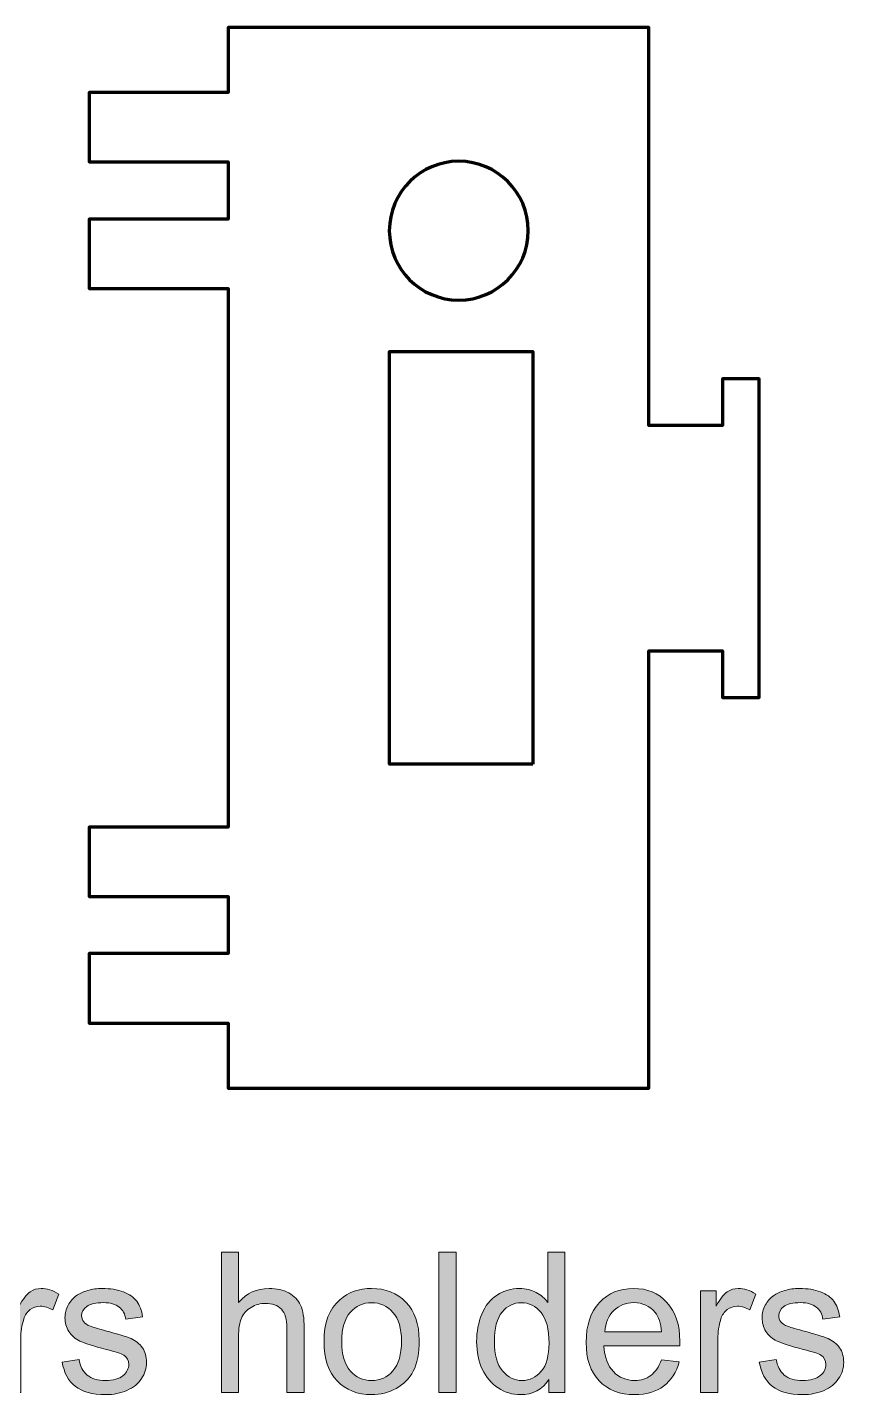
# Model space of a CAD drawing. Header units: inches. Extents: x 247 to 2765, y -1897 to -1110.
# Drawn here: x 1735.04 to 1752.68, y -1739.39 to -1709.84 of the extents above; entities that cross this region are included whole.
import ezdxf

# ---------------------------------------------------------------- set-up
doc = ezdxf.new("R2010")
doc.units = ezdxf.units.IN
doc.header["$MEASUREMENT"] = 0
doc.layers.add('Layer 1', color=7, linetype='Continuous')

# ---------------------------------------------------------------- blocks, each defined once
blk = doc.blocks.new('block 278')
at = {"layer": 'Layer 1', "true_color": 0x3cb54a}
h = blk.add_hatch(color=95, dxfattribs=at)
h.dxf.hatch_style = 2
edge = h.paths.add_edge_path()
edge.add_spline(control_points=[(1739.234, -1739.339), (1739.234, -1739.339), (1739.234, -1736.309), (1739.234, -1736.309), (1739.234, -1736.309), (1739.606, -1736.309), (1739.606, -1736.309), (1739.606, -1736.309), (1739.606, -1737.396), (1739.606, -1737.396), (1739.78, -1737.195), (1739.999, -1737.095), (1740.264, -1737.095), (1740.426, -1737.095), (1740.568, -1737.127), (1740.688, -1737.19), (1740.807, -1737.255), (1740.893, -1737.343), (1740.945, -1737.456), (1740.996, -1737.569), (1741.023, -1737.733), (1741.023, -1737.948), (1741.023, -1737.948), (1741.023, -1739.339), (1741.023, -1739.339), (1741.023, -1739.339), (1740.65, -1739.339), (1740.65, -1739.339), (1740.65, -1739.339), (1740.65, -1737.948), (1740.65, -1737.948), (1740.65, -1737.763), (1740.611, -1737.628), (1740.529, -1737.543), (1740.448, -1737.458), (1740.334, -1737.416), (1740.187, -1737.416), (1740.076, -1737.416), (1739.973, -1737.445), (1739.876, -1737.502), (1739.778, -1737.559), (1739.709, -1737.637), (1739.668, -1737.734), (1739.627, -1737.831), (1739.605, -1737.967), (1739.605, -1738.139), (1739.605, -1738.139), (1739.605, -1739.339), (1739.605, -1739.339), (1739.605, -1739.339), (1739.234, -1739.339), (1739.234, -1739.339), (1739.234, -1739.339), (1739.234, -1739.339), (1739.234, -1739.339)], knot_values=[0, 0, 0, 0, 1, 1, 1, 2, 2, 2, 3, 3, 3, 4, 4, 4, 5, 5, 5, 6, 6, 6, 7, 7, 7, 8, 8, 8, 9, 9, 9, 10, 10, 10, 11, 11, 11, 12, 12, 12, 13, 13, 13, 14, 14, 14, 15, 15, 15, 16, 16, 16, 17, 17, 17, 18, 18, 18, 18], degree=3, periodic=1)
h = blk.add_hatch(color=95, dxfattribs=at)
h.dxf.hatch_style = 2
h.paths.add_polyline_path([(1743.935, -1739.339), (1743.935, -1736.309), (1744.307, -1736.309), (1744.307, -1739.339)])
h = blk.add_hatch(color=95, dxfattribs=at)
h.dxf.hatch_style = 2
edge = h.paths.add_edge_path()
edge.add_spline(control_points=[(1746.308, -1739.339), (1746.308, -1739.339), (1746.308, -1739.062), (1746.308, -1739.062), (1746.169, -1739.28), (1745.964, -1739.389), (1745.695, -1739.389), (1745.52, -1739.389), (1745.359, -1739.341), (1745.212, -1739.245), (1745.066, -1739.149), (1744.952, -1739.014), (1744.871, -1738.841), (1744.79, -1738.667), (1744.749, -1738.469), (1744.749, -1738.245), (1744.749, -1738.026), (1744.786, -1737.826), (1744.86, -1737.649), (1744.934, -1737.471), (1745.042, -1737.333), (1745.189, -1737.239), (1745.335, -1737.144), (1745.498, -1737.096), (1745.679, -1737.096), (1745.812, -1737.096), (1745.93, -1737.124), (1746.033, -1737.179), (1746.136, -1737.235), (1746.22, -1737.308), (1746.285, -1737.397), (1746.285, -1737.397), (1746.285, -1736.311), (1746.285, -1736.311), (1746.285, -1736.311), (1746.655, -1736.311), (1746.655, -1736.311), (1746.655, -1736.311), (1746.655, -1739.341), (1746.655, -1739.341), (1746.655, -1739.341), (1746.31, -1739.341), (1746.31, -1739.341), (1746.31, -1739.341), (1746.31, -1739.34), (1746.31, -1739.34), (1746.31, -1739.34), (1746.308, -1739.34), (1746.308, -1739.34), (1746.308, -1739.34), (1746.308, -1739.339), (1746.308, -1739.339)], knot_values=[0, 0, 0, 0, 1, 1, 1, 2, 2, 2, 3, 3, 3, 4, 4, 4, 5, 5, 5, 6, 6, 6, 7, 7, 7, 8, 8, 8, 9, 9, 9, 10, 10, 10, 11, 11, 11, 12, 12, 12, 13, 13, 13, 14, 14, 14, 15, 15, 15, 16, 16, 16, 17, 17, 17, 17], degree=3, periodic=1)
edge = h.paths.add_edge_path()
edge.add_spline(control_points=[(1745.132, -1738.243), (1745.132, -1738.525), (1745.191, -1738.735), (1745.309, -1738.874), (1745.428, -1739.013), (1745.568, -1739.083), (1745.729, -1739.083), (1745.892, -1739.083), (1746.03, -1739.016), (1746.144, -1738.884), (1746.257, -1738.751), (1746.314, -1738.548), (1746.314, -1738.275), (1746.314, -1737.974), (1746.256, -1737.753), (1746.14, -1737.613), (1746.025, -1737.473), (1745.882, -1737.402), (1745.713, -1737.402), (1745.547, -1737.402), (1745.409, -1737.469), (1745.298, -1737.605), (1745.187, -1737.74), (1745.132, -1737.953), (1745.132, -1738.243)], knot_values=[0, 0, 0, 0, 1, 1, 1, 2, 2, 2, 3, 3, 3, 4, 4, 4, 5, 5, 5, 6, 6, 6, 7, 7, 7, 8, 8, 8, 8], degree=3, periodic=1)
h = blk.add_hatch(color=95, dxfattribs=at)
h.dxf.hatch_style = 2
edge = h.paths.add_edge_path()
edge.add_spline(control_points=[(1734.528, -1739.339), (1734.528, -1739.339), (1734.528, -1737.144), (1734.528, -1737.144), (1734.528, -1737.144), (1734.863, -1737.144), (1734.863, -1737.144), (1734.863, -1737.144), (1734.863, -1737.476), (1734.863, -1737.476), (1734.948, -1737.321), (1735.027, -1737.219), (1735.1, -1737.168), (1735.172, -1737.119), (1735.252, -1737.094), (1735.338, -1737.094), (1735.464, -1737.094), (1735.591, -1737.134), (1735.721, -1737.214), (1735.721, -1737.214), (1735.593, -1737.559), (1735.593, -1737.559), (1735.502, -1737.506), (1735.411, -1737.478), (1735.321, -1737.478), (1735.239, -1737.478), (1735.166, -1737.503), (1735.102, -1737.551), (1735.037, -1737.601), (1734.991, -1737.669), (1734.963, -1737.755), (1734.922, -1737.888), (1734.9, -1738.032), (1734.9, -1738.189), (1734.9, -1738.189), (1734.9, -1739.339), (1734.9, -1739.339), (1734.9, -1739.339), (1734.528, -1739.339), (1734.528, -1739.339), (1734.528, -1739.339), (1734.528, -1739.339), (1734.528, -1739.339)], knot_values=[0, 0, 0, 0, 1, 1, 1, 2, 2, 2, 3, 3, 3, 4, 4, 4, 5, 5, 5, 6, 6, 6, 7, 7, 7, 8, 8, 8, 9, 9, 9, 10, 10, 10, 11, 11, 11, 12, 12, 12, 13, 13, 13, 14, 14, 14, 14], degree=3, periodic=1)
h = blk.add_hatch(color=95, dxfattribs=at)
h.dxf.hatch_style = 2
edge = h.paths.add_edge_path()
edge.add_spline(control_points=[(1735.793, -1738.684), (1735.793, -1738.684), (1736.161, -1738.626), (1736.161, -1738.626), (1736.181, -1738.773), (1736.239, -1738.886), (1736.333, -1738.965), (1736.427, -1739.045), (1736.56, -1739.083), (1736.729, -1739.083), (1736.899, -1739.083), (1737.027, -1739.048), (1737.109, -1738.978), (1737.191, -1738.91), (1737.233, -1738.827), (1737.233, -1738.734), (1737.233, -1738.65), (1737.197, -1738.583), (1737.124, -1738.535), (1737.072, -1738.502), (1736.946, -1738.46), (1736.744, -1738.41), (1736.471, -1738.341), (1736.281, -1738.281), (1736.176, -1738.231), (1736.071, -1738.18), (1735.992, -1738.111), (1735.936, -1738.022), (1735.881, -1737.933), (1735.855, -1737.835), (1735.855, -1737.727), (1735.855, -1737.63), (1735.877, -1737.539), (1735.922, -1737.455), (1735.967, -1737.372), (1736.028, -1737.302), (1736.105, -1737.248), (1736.163, -1737.205), (1736.243, -1737.168), (1736.342, -1737.138), (1736.441, -1737.108), (1736.549, -1737.094), (1736.663, -1737.094), (1736.835, -1737.094), (1736.986, -1737.119), (1737.117, -1737.168), (1737.247, -1737.219), (1737.344, -1737.285), (1737.405, -1737.37), (1737.466, -1737.454), (1737.51, -1737.568), (1737.533, -1737.71), (1737.533, -1737.71), (1737.169, -1737.76), (1737.169, -1737.76), (1737.153, -1737.647), (1737.104, -1737.559), (1737.026, -1737.496), (1736.947, -1737.432), (1736.835, -1737.4), (1736.69, -1737.4), (1736.519, -1737.4), (1736.397, -1737.428), (1736.324, -1737.484), (1736.251, -1737.54), (1736.214, -1737.607), (1736.214, -1737.682), (1736.214, -1737.731), (1736.23, -1737.774), (1736.26, -1737.813), (1736.29, -1737.852), (1736.338, -1737.886), (1736.403, -1737.912), (1736.439, -1737.925), (1736.549, -1737.957), (1736.731, -1738.007), (1736.994, -1738.077), (1737.178, -1738.134), (1737.282, -1738.179), (1737.386, -1738.224), (1737.468, -1738.29), (1737.527, -1738.375), (1737.586, -1738.46), (1737.616, -1738.567), (1737.616, -1738.693), (1737.616, -1738.818), (1737.58, -1738.934), (1737.507, -1739.043), (1737.435, -1739.152), (1737.331, -1739.238), (1737.194, -1739.297), (1737.057, -1739.357), (1736.903, -1739.388), (1736.731, -1739.388), (1736.445, -1739.388), (1736.228, -1739.328), (1736.079, -1739.21), (1735.929, -1739.092), (1735.834, -1738.917), (1735.793, -1738.684)], knot_values=[0, 0, 0, 0, 1, 1, 1, 2, 2, 2, 3, 3, 3, 4, 4, 4, 5, 5, 5, 6, 6, 6, 7, 7, 7, 8, 8, 8, 9, 9, 9, 10, 10, 10, 11, 11, 11, 12, 12, 12, 13, 13, 13, 14, 14, 14, 15, 15, 15, 16, 16, 16, 17, 17, 17, 18, 18, 18, 19, 19, 19, 20, 20, 20, 21, 21, 21, 22, 22, 22, 23, 23, 23, 24, 24, 24, 25, 25, 25, 26, 26, 26, 27, 27, 27, 28, 28, 28, 29, 29, 29, 30, 30, 30, 31, 31, 31, 32, 32, 32, 33, 33, 33, 33], degree=3, periodic=1)
h = blk.add_hatch(color=95, dxfattribs=at)
h.dxf.hatch_style = 2
edge = h.paths.add_edge_path()
edge.add_spline(control_points=[(1741.451, -1738.241), (1741.451, -1737.835), (1741.564, -1737.534), (1741.79, -1737.338), (1741.978, -1737.175), (1742.209, -1737.094), (1742.48, -1737.094), (1742.781, -1737.094), (1743.028, -1737.193), (1743.22, -1737.391), (1743.412, -1737.589), (1743.507, -1737.862), (1743.507, -1738.21), (1743.507, -1738.493), (1743.465, -1738.716), (1743.38, -1738.878), (1743.295, -1739.04), (1743.172, -1739.164), (1743.01, -1739.254), (1742.848, -1739.344), (1742.672, -1739.388), (1742.48, -1739.388), (1742.173, -1739.388), (1741.924, -1739.291), (1741.735, -1739.093), (1741.545, -1738.896), (1741.451, -1738.613), (1741.451, -1738.241)], knot_values=[0, 0, 0, 0, 1, 1, 1, 2, 2, 2, 3, 3, 3, 4, 4, 4, 5, 5, 5, 6, 6, 6, 7, 7, 7, 8, 8, 8, 9, 9, 9, 9], degree=3, periodic=1)
edge = h.paths.add_edge_path()
edge.add_spline(control_points=[(1741.833, -1738.241), (1741.833, -1738.522), (1741.894, -1738.734), (1742.017, -1738.873), (1742.14, -1739.013), (1742.294, -1739.083), (1742.48, -1739.083), (1742.664, -1739.083), (1742.818, -1739.013), (1742.941, -1738.872), (1743.065, -1738.732), (1743.125, -1738.517), (1743.125, -1738.229), (1743.125, -1737.957), (1743.063, -1737.751), (1742.94, -1737.612), (1742.817, -1737.473), (1742.664, -1737.402), (1742.48, -1737.402), (1742.294, -1737.402), (1742.14, -1737.472), (1742.017, -1737.611), (1741.894, -1737.751), (1741.833, -1737.961), (1741.833, -1738.241)], knot_values=[0, 0, 0, 0, 1, 1, 1, 2, 2, 2, 3, 3, 3, 4, 4, 4, 5, 5, 5, 6, 6, 6, 7, 7, 7, 8, 8, 8, 8], degree=3, periodic=1)
h = blk.add_hatch(color=95, dxfattribs=at)
h.dxf.hatch_style = 2
edge = h.paths.add_edge_path()
edge.add_spline(control_points=[(1748.741, -1738.633), (1748.741, -1738.633), (1749.126, -1738.68), (1749.126, -1738.68), (1749.065, -1738.905), (1748.953, -1739.079), (1748.789, -1739.203), (1748.625, -1739.327), (1748.415, -1739.388), (1748.161, -1739.388), (1747.84, -1739.388), (1747.585, -1739.29), (1747.397, -1739.091), (1747.209, -1738.894), (1747.114, -1738.616), (1747.114, -1738.26), (1747.114, -1737.891), (1747.21, -1737.605), (1747.401, -1737.4), (1747.591, -1737.196), (1747.837, -1737.094), (1748.141, -1737.094), (1748.434, -1737.094), (1748.674, -1737.194), (1748.86, -1737.395), (1749.046, -1737.594), (1749.139, -1737.875), (1749.139, -1738.238), (1749.139, -1738.26), (1749.138, -1738.293), (1749.137, -1738.337), (1749.137, -1738.337), (1747.499, -1738.337), (1747.499, -1738.337), (1747.513, -1738.578), (1747.581, -1738.763), (1747.704, -1738.891), (1747.827, -1739.019), (1747.979, -1739.084), (1748.163, -1739.084), (1748.3, -1739.084), (1748.416, -1739.047), (1748.512, -1738.975), (1748.608, -1738.904), (1748.684, -1738.79), (1748.741, -1738.633)], knot_values=[0, 0, 0, 0, 1, 1, 1, 2, 2, 2, 3, 3, 3, 4, 4, 4, 5, 5, 5, 6, 6, 6, 7, 7, 7, 8, 8, 8, 9, 9, 9, 10, 10, 10, 11, 11, 11, 12, 12, 12, 13, 13, 13, 14, 14, 14, 15, 15, 15, 15], degree=3, periodic=1)
edge = h.paths.add_edge_path()
edge.add_spline(control_points=[(1747.52, -1738.031), (1747.52, -1738.031), (1748.745, -1738.031), (1748.745, -1738.031), (1748.729, -1737.846), (1748.682, -1737.708), (1748.606, -1737.616), (1748.487, -1737.472), (1748.334, -1737.401), (1748.144, -1737.401), (1747.974, -1737.401), (1747.829, -1737.458), (1747.713, -1737.572), (1747.596, -1737.687), (1747.533, -1737.839), (1747.52, -1738.031)], knot_values=[0, 0, 0, 0, 1, 1, 1, 2, 2, 2, 3, 3, 3, 4, 4, 4, 5, 5, 5, 5], degree=3, periodic=1)
h = blk.add_hatch(color=95, dxfattribs=at)
h.dxf.hatch_style = 2
edge = h.paths.add_edge_path()
edge.add_spline(control_points=[(1749.588, -1739.339), (1749.588, -1739.339), (1749.588, -1737.144), (1749.588, -1737.144), (1749.588, -1737.144), (1749.923, -1737.144), (1749.923, -1737.144), (1749.923, -1737.144), (1749.923, -1737.476), (1749.923, -1737.476), (1750.009, -1737.321), (1750.088, -1737.219), (1750.16, -1737.168), (1750.232, -1737.119), (1750.313, -1737.094), (1750.4, -1737.094), (1750.524, -1737.094), (1750.652, -1737.134), (1750.782, -1737.214), (1750.782, -1737.214), (1750.654, -1737.559), (1750.654, -1737.559), (1750.563, -1737.506), (1750.472, -1737.478), (1750.382, -1737.478), (1750.301, -1737.478), (1750.227, -1737.503), (1750.163, -1737.551), (1750.097, -1737.601), (1750.052, -1737.669), (1750.023, -1737.755), (1749.982, -1737.888), (1749.961, -1738.032), (1749.961, -1738.189), (1749.961, -1738.189), (1749.961, -1739.339), (1749.961, -1739.339), (1749.961, -1739.339), (1749.588, -1739.339), (1749.588, -1739.339), (1749.588, -1739.339), (1749.588, -1739.339), (1749.588, -1739.339)], knot_values=[0, 0, 0, 0, 1, 1, 1, 2, 2, 2, 3, 3, 3, 4, 4, 4, 5, 5, 5, 6, 6, 6, 7, 7, 7, 8, 8, 8, 9, 9, 9, 10, 10, 10, 11, 11, 11, 12, 12, 12, 13, 13, 13, 14, 14, 14, 14], degree=3, periodic=1)
h = blk.add_hatch(color=95, dxfattribs=at)
h.dxf.hatch_style = 2
edge = h.paths.add_edge_path()
edge.add_spline(control_points=[(1750.854, -1738.684), (1750.854, -1738.684), (1751.222, -1738.626), (1751.222, -1738.626), (1751.243, -1738.773), (1751.301, -1738.886), (1751.394, -1738.965), (1751.489, -1739.045), (1751.621, -1739.083), (1751.79, -1739.083), (1751.961, -1739.083), (1752.088, -1739.048), (1752.17, -1738.978), (1752.253, -1738.91), (1752.295, -1738.827), (1752.295, -1738.734), (1752.295, -1738.65), (1752.258, -1738.583), (1752.185, -1738.535), (1752.134, -1738.502), (1752.007, -1738.46), (1751.804, -1738.41), (1751.532, -1738.341), (1751.342, -1738.281), (1751.238, -1738.231), (1751.133, -1738.18), (1751.052, -1738.111), (1750.997, -1738.022), (1750.943, -1737.933), (1750.916, -1737.835), (1750.916, -1737.727), (1750.916, -1737.63), (1750.938, -1737.539), (1750.983, -1737.455), (1751.028, -1737.372), (1751.089, -1737.302), (1751.166, -1737.248), (1751.224, -1737.205), (1751.303, -1737.168), (1751.403, -1737.138), (1751.503, -1737.108), (1751.61, -1737.094), (1751.725, -1737.094), (1751.897, -1737.094), (1752.048, -1737.119), (1752.178, -1737.168), (1752.309, -1737.219), (1752.405, -1737.285), (1752.466, -1737.37), (1752.528, -1737.454), (1752.57, -1737.568), (1752.594, -1737.71), (1752.594, -1737.71), (1752.23, -1737.76), (1752.23, -1737.76), (1752.213, -1737.647), (1752.166, -1737.559), (1752.087, -1737.496), (1752.007, -1737.432), (1751.896, -1737.4), (1751.751, -1737.4), (1751.581, -1737.4), (1751.459, -1737.428), (1751.386, -1737.484), (1751.313, -1737.54), (1751.275, -1737.607), (1751.275, -1737.682), (1751.275, -1737.731), (1751.29, -1737.774), (1751.32, -1737.813), (1751.352, -1737.852), (1751.399, -1737.886), (1751.463, -1737.912), (1751.5, -1737.925), (1751.61, -1737.957), (1751.793, -1738.007), (1752.055, -1738.077), (1752.24, -1738.134), (1752.344, -1738.179), (1752.448, -1738.224), (1752.529, -1738.29), (1752.589, -1738.375), (1752.648, -1738.46), (1752.678, -1738.567), (1752.678, -1738.693), (1752.678, -1738.818), (1752.641, -1738.934), (1752.568, -1739.043), (1752.496, -1739.153), (1752.391, -1739.238), (1752.255, -1739.297), (1752.118, -1739.357), (1751.964, -1739.388), (1751.792, -1739.388), (1751.505, -1739.388), (1751.288, -1739.328), (1751.139, -1739.21), (1750.989, -1739.091), (1750.895, -1738.917), (1750.854, -1738.684)], knot_values=[0, 0, 0, 0, 1, 1, 1, 2, 2, 2, 3, 3, 3, 4, 4, 4, 5, 5, 5, 6, 6, 6, 7, 7, 7, 8, 8, 8, 9, 9, 9, 10, 10, 10, 11, 11, 11, 12, 12, 12, 13, 13, 13, 14, 14, 14, 15, 15, 15, 16, 16, 16, 17, 17, 17, 18, 18, 18, 19, 19, 19, 20, 20, 20, 21, 21, 21, 22, 22, 22, 23, 23, 23, 24, 24, 24, 25, 25, 25, 26, 26, 26, 27, 27, 27, 28, 28, 28, 29, 29, 29, 30, 30, 30, 31, 31, 31, 32, 32, 32, 33, 33, 33, 33], degree=3, periodic=1)
at = {"layer": 'Layer 1', "lineweight": 0}
blk.add_lwpolyline([(1743.935, -1739.339), (1743.935, -1736.309), (1744.307, -1736.309), (1744.307, -1739.339), (1743.935, -1739.339)], dxfattribs=at)
for points, knots in [([(1739.234, -1739.339), (1739.234, -1739.339), (1739.234, -1736.309), (1739.234, -1736.309), (1739.234, -1736.309), (1739.606, -1736.309), (1739.606, -1736.309), (1739.606, -1736.309), (1739.606, -1737.396), (1739.606, -1737.396), (1739.78, -1737.195), (1739.999, -1737.095), (1740.264, -1737.095), (1740.426, -1737.095), (1740.568, -1737.127), (1740.688, -1737.19), (1740.807, -1737.255), (1740.893, -1737.343), (1740.945, -1737.456), (1740.996, -1737.569), (1741.023, -1737.733), (1741.023, -1737.948), (1741.023, -1737.948), (1741.023, -1739.339), (1741.023, -1739.339), (1741.023, -1739.339), (1740.65, -1739.339), (1740.65, -1739.339), (1740.65, -1739.339), (1740.65, -1737.948), (1740.65, -1737.948), (1740.65, -1737.763), (1740.611, -1737.628), (1740.529, -1737.543), (1740.448, -1737.458), (1740.334, -1737.416), (1740.187, -1737.416), (1740.076, -1737.416), (1739.973, -1737.445), (1739.876, -1737.502), (1739.778, -1737.559), (1739.709, -1737.637), (1739.668, -1737.734), (1739.627, -1737.831), (1739.605, -1737.967), (1739.605, -1738.139), (1739.605, -1738.139), (1739.605, -1739.339), (1739.605, -1739.339), (1739.605, -1739.339), (1739.234, -1739.339), (1739.234, -1739.339), (1739.234, -1739.339), (1739.234, -1739.339), (1739.234, -1739.339)], [0, 0, 0, 0, 1, 1, 1, 2, 2, 2, 3, 3, 3, 4, 4, 4, 5, 5, 5, 6, 6, 6, 7, 7, 7, 8, 8, 8, 9, 9, 9, 10, 10, 10, 11, 11, 11, 12, 12, 12, 13, 13, 13, 14, 14, 14, 15, 15, 15, 16, 16, 16, 17, 17, 17, 18, 18, 18, 18]), ([(1746.308, -1739.339), (1746.308, -1739.339), (1746.308, -1739.062), (1746.308, -1739.062), (1746.169, -1739.28), (1745.964, -1739.389), (1745.695, -1739.389), (1745.52, -1739.389), (1745.359, -1739.341), (1745.212, -1739.245), (1745.066, -1739.149), (1744.952, -1739.014), (1744.871, -1738.841), (1744.79, -1738.667), (1744.749, -1738.469), (1744.749, -1738.245), (1744.749, -1738.026), (1744.786, -1737.826), (1744.86, -1737.649), (1744.934, -1737.471), (1745.042, -1737.333), (1745.189, -1737.239), (1745.335, -1737.144), (1745.498, -1737.096), (1745.679, -1737.096), (1745.812, -1737.096), (1745.93, -1737.124), (1746.033, -1737.179), (1746.136, -1737.235), (1746.22, -1737.308), (1746.285, -1737.397), (1746.285, -1737.397), (1746.285, -1736.311), (1746.285, -1736.311), (1746.285, -1736.311), (1746.655, -1736.311), (1746.655, -1736.311), (1746.655, -1736.311), (1746.655, -1739.341), (1746.655, -1739.341), (1746.655, -1739.341), (1746.31, -1739.341), (1746.31, -1739.341), (1746.31, -1739.341), (1746.31, -1739.34), (1746.31, -1739.34), (1746.31, -1739.34), (1746.308, -1739.34), (1746.308, -1739.34), (1746.308, -1739.34), (1746.308, -1739.339), (1746.308, -1739.339)], [0, 0, 0, 0, 1, 1, 1, 2, 2, 2, 3, 3, 3, 4, 4, 4, 5, 5, 5, 6, 6, 6, 7, 7, 7, 8, 8, 8, 9, 9, 9, 10, 10, 10, 11, 11, 11, 12, 12, 12, 13, 13, 13, 14, 14, 14, 15, 15, 15, 16, 16, 16, 17, 17, 17, 17]), ([(1734.528, -1739.339), (1734.528, -1739.339), (1734.528, -1737.144), (1734.528, -1737.144), (1734.528, -1737.144), (1734.863, -1737.144), (1734.863, -1737.144), (1734.863, -1737.144), (1734.863, -1737.476), (1734.863, -1737.476), (1734.948, -1737.321), (1735.027, -1737.219), (1735.1, -1737.168), (1735.172, -1737.119), (1735.252, -1737.094), (1735.338, -1737.094), (1735.464, -1737.094), (1735.591, -1737.134), (1735.721, -1737.214), (1735.721, -1737.214), (1735.593, -1737.559), (1735.593, -1737.559), (1735.502, -1737.506), (1735.411, -1737.478), (1735.321, -1737.478), (1735.239, -1737.478), (1735.166, -1737.503), (1735.102, -1737.551), (1735.037, -1737.601), (1734.991, -1737.669), (1734.963, -1737.755), (1734.922, -1737.888), (1734.9, -1738.032), (1734.9, -1738.189), (1734.9, -1738.189), (1734.9, -1739.339), (1734.9, -1739.339), (1734.9, -1739.339), (1734.528, -1739.339), (1734.528, -1739.339), (1734.528, -1739.339), (1734.528, -1739.339), (1734.528, -1739.339)], [0, 0, 0, 0, 1, 1, 1, 2, 2, 2, 3, 3, 3, 4, 4, 4, 5, 5, 5, 6, 6, 6, 7, 7, 7, 8, 8, 8, 9, 9, 9, 10, 10, 10, 11, 11, 11, 12, 12, 12, 13, 13, 13, 14, 14, 14, 14]), ([(1735.793, -1738.684), (1735.793, -1738.684), (1736.161, -1738.626), (1736.161, -1738.626), (1736.181, -1738.773), (1736.239, -1738.886), (1736.333, -1738.965), (1736.427, -1739.045), (1736.56, -1739.083), (1736.729, -1739.083), (1736.899, -1739.083), (1737.027, -1739.048), (1737.109, -1738.978), (1737.191, -1738.91), (1737.233, -1738.827), (1737.233, -1738.734), (1737.233, -1738.65), (1737.197, -1738.583), (1737.124, -1738.535), (1737.072, -1738.502), (1736.946, -1738.46), (1736.744, -1738.41), (1736.471, -1738.341), (1736.281, -1738.281), (1736.176, -1738.231), (1736.071, -1738.18), (1735.992, -1738.111), (1735.936, -1738.022), (1735.881, -1737.933), (1735.855, -1737.835), (1735.855, -1737.727), (1735.855, -1737.63), (1735.877, -1737.539), (1735.922, -1737.455), (1735.967, -1737.372), (1736.028, -1737.302), (1736.105, -1737.248), (1736.163, -1737.205), (1736.243, -1737.168), (1736.342, -1737.138), (1736.441, -1737.108), (1736.549, -1737.094), (1736.663, -1737.094), (1736.835, -1737.094), (1736.986, -1737.119), (1737.117, -1737.168), (1737.247, -1737.219), (1737.344, -1737.285), (1737.405, -1737.37), (1737.466, -1737.454), (1737.51, -1737.568), (1737.533, -1737.71), (1737.533, -1737.71), (1737.169, -1737.76), (1737.169, -1737.76), (1737.153, -1737.647), (1737.104, -1737.559), (1737.026, -1737.496), (1736.947, -1737.432), (1736.835, -1737.4), (1736.69, -1737.4), (1736.519, -1737.4), (1736.397, -1737.428), (1736.324, -1737.484), (1736.251, -1737.54), (1736.214, -1737.607), (1736.214, -1737.682), (1736.214, -1737.731), (1736.23, -1737.774), (1736.26, -1737.813), (1736.29, -1737.852), (1736.338, -1737.886), (1736.403, -1737.912), (1736.439, -1737.925), (1736.549, -1737.957), (1736.731, -1738.007), (1736.994, -1738.077), (1737.178, -1738.134), (1737.282, -1738.179), (1737.386, -1738.224), (1737.468, -1738.29), (1737.527, -1738.375), (1737.586, -1738.46), (1737.616, -1738.567), (1737.616, -1738.693), (1737.616, -1738.818), (1737.58, -1738.934), (1737.507, -1739.043), (1737.435, -1739.152), (1737.331, -1739.238), (1737.194, -1739.297), (1737.057, -1739.357), (1736.903, -1739.388), (1736.731, -1739.388), (1736.445, -1739.388), (1736.228, -1739.328), (1736.079, -1739.21), (1735.929, -1739.092), (1735.834, -1738.917), (1735.793, -1738.684)], [0, 0, 0, 0, 1, 1, 1, 2, 2, 2, 3, 3, 3, 4, 4, 4, 5, 5, 5, 6, 6, 6, 7, 7, 7, 8, 8, 8, 9, 9, 9, 10, 10, 10, 11, 11, 11, 12, 12, 12, 13, 13, 13, 14, 14, 14, 15, 15, 15, 16, 16, 16, 17, 17, 17, 18, 18, 18, 19, 19, 19, 20, 20, 20, 21, 21, 21, 22, 22, 22, 23, 23, 23, 24, 24, 24, 25, 25, 25, 26, 26, 26, 27, 27, 27, 28, 28, 28, 29, 29, 29, 30, 30, 30, 31, 31, 31, 32, 32, 32, 33, 33, 33, 33]), ([(1741.451, -1738.241), (1741.451, -1737.835), (1741.564, -1737.534), (1741.79, -1737.338), (1741.978, -1737.175), (1742.209, -1737.094), (1742.48, -1737.094), (1742.781, -1737.094), (1743.028, -1737.193), (1743.22, -1737.391), (1743.412, -1737.589), (1743.507, -1737.862), (1743.507, -1738.21), (1743.507, -1738.493), (1743.465, -1738.716), (1743.38, -1738.878), (1743.295, -1739.04), (1743.172, -1739.164), (1743.01, -1739.254), (1742.848, -1739.344), (1742.672, -1739.388), (1742.48, -1739.388), (1742.173, -1739.388), (1741.924, -1739.291), (1741.735, -1739.093), (1741.545, -1738.896), (1741.451, -1738.613), (1741.451, -1738.241)], [0, 0, 0, 0, 1, 1, 1, 2, 2, 2, 3, 3, 3, 4, 4, 4, 5, 5, 5, 6, 6, 6, 7, 7, 7, 8, 8, 8, 9, 9, 9, 9]), ([(1748.741, -1738.633), (1748.741, -1738.633), (1749.126, -1738.68), (1749.126, -1738.68), (1749.065, -1738.905), (1748.953, -1739.079), (1748.789, -1739.203), (1748.625, -1739.327), (1748.415, -1739.388), (1748.161, -1739.388), (1747.84, -1739.388), (1747.585, -1739.29), (1747.397, -1739.091), (1747.209, -1738.894), (1747.114, -1738.616), (1747.114, -1738.26), (1747.114, -1737.891), (1747.21, -1737.605), (1747.401, -1737.4), (1747.591, -1737.196), (1747.837, -1737.094), (1748.141, -1737.094), (1748.434, -1737.094), (1748.674, -1737.194), (1748.86, -1737.395), (1749.046, -1737.594), (1749.139, -1737.875), (1749.139, -1738.238), (1749.139, -1738.26), (1749.138, -1738.293), (1749.137, -1738.337), (1749.137, -1738.337), (1747.499, -1738.337), (1747.499, -1738.337), (1747.513, -1738.578), (1747.581, -1738.763), (1747.704, -1738.891), (1747.827, -1739.019), (1747.979, -1739.084), (1748.163, -1739.084), (1748.3, -1739.084), (1748.416, -1739.047), (1748.512, -1738.975), (1748.608, -1738.904), (1748.684, -1738.79), (1748.741, -1738.633)], [0, 0, 0, 0, 1, 1, 1, 2, 2, 2, 3, 3, 3, 4, 4, 4, 5, 5, 5, 6, 6, 6, 7, 7, 7, 8, 8, 8, 9, 9, 9, 10, 10, 10, 11, 11, 11, 12, 12, 12, 13, 13, 13, 14, 14, 14, 15, 15, 15, 15]), ([(1749.588, -1739.339), (1749.588, -1739.339), (1749.588, -1737.144), (1749.588, -1737.144), (1749.588, -1737.144), (1749.923, -1737.144), (1749.923, -1737.144), (1749.923, -1737.144), (1749.923, -1737.476), (1749.923, -1737.476), (1750.009, -1737.321), (1750.088, -1737.219), (1750.16, -1737.168), (1750.232, -1737.119), (1750.313, -1737.094), (1750.4, -1737.094), (1750.524, -1737.094), (1750.652, -1737.134), (1750.782, -1737.214), (1750.782, -1737.214), (1750.654, -1737.559), (1750.654, -1737.559), (1750.563, -1737.506), (1750.472, -1737.478), (1750.382, -1737.478), (1750.301, -1737.478), (1750.227, -1737.503), (1750.163, -1737.551), (1750.097, -1737.601), (1750.052, -1737.669), (1750.023, -1737.755), (1749.982, -1737.888), (1749.961, -1738.032), (1749.961, -1738.189), (1749.961, -1738.189), (1749.961, -1739.339), (1749.961, -1739.339), (1749.961, -1739.339), (1749.588, -1739.339), (1749.588, -1739.339), (1749.588, -1739.339), (1749.588, -1739.339), (1749.588, -1739.339)], [0, 0, 0, 0, 1, 1, 1, 2, 2, 2, 3, 3, 3, 4, 4, 4, 5, 5, 5, 6, 6, 6, 7, 7, 7, 8, 8, 8, 9, 9, 9, 10, 10, 10, 11, 11, 11, 12, 12, 12, 13, 13, 13, 14, 14, 14, 14]), ([(1750.854, -1738.684), (1750.854, -1738.684), (1751.222, -1738.626), (1751.222, -1738.626), (1751.243, -1738.773), (1751.301, -1738.886), (1751.394, -1738.965), (1751.489, -1739.045), (1751.621, -1739.083), (1751.79, -1739.083), (1751.961, -1739.083), (1752.088, -1739.048), (1752.17, -1738.978), (1752.253, -1738.91), (1752.295, -1738.827), (1752.295, -1738.734), (1752.295, -1738.65), (1752.258, -1738.583), (1752.185, -1738.535), (1752.134, -1738.502), (1752.007, -1738.46), (1751.804, -1738.41), (1751.532, -1738.341), (1751.342, -1738.281), (1751.238, -1738.231), (1751.133, -1738.18), (1751.052, -1738.111), (1750.997, -1738.022), (1750.943, -1737.933), (1750.916, -1737.835), (1750.916, -1737.727), (1750.916, -1737.63), (1750.938, -1737.539), (1750.983, -1737.455), (1751.028, -1737.372), (1751.089, -1737.302), (1751.166, -1737.248), (1751.224, -1737.205), (1751.303, -1737.168), (1751.403, -1737.138), (1751.503, -1737.108), (1751.61, -1737.094), (1751.725, -1737.094), (1751.897, -1737.094), (1752.048, -1737.119), (1752.178, -1737.168), (1752.309, -1737.219), (1752.405, -1737.285), (1752.466, -1737.37), (1752.528, -1737.454), (1752.57, -1737.568), (1752.594, -1737.71), (1752.594, -1737.71), (1752.23, -1737.76), (1752.23, -1737.76), (1752.213, -1737.647), (1752.166, -1737.559), (1752.087, -1737.496), (1752.007, -1737.432), (1751.896, -1737.4), (1751.751, -1737.4), (1751.581, -1737.4), (1751.459, -1737.428), (1751.386, -1737.484), (1751.313, -1737.54), (1751.275, -1737.607), (1751.275, -1737.682), (1751.275, -1737.731), (1751.29, -1737.774), (1751.32, -1737.813), (1751.352, -1737.852), (1751.399, -1737.886), (1751.463, -1737.912), (1751.5, -1737.925), (1751.61, -1737.957), (1751.793, -1738.007), (1752.055, -1738.077), (1752.24, -1738.134), (1752.344, -1738.179), (1752.448, -1738.224), (1752.529, -1738.29), (1752.589, -1738.375), (1752.648, -1738.46), (1752.678, -1738.567), (1752.678, -1738.693), (1752.678, -1738.818), (1752.641, -1738.934), (1752.568, -1739.043), (1752.496, -1739.153), (1752.391, -1739.238), (1752.255, -1739.297), (1752.118, -1739.357), (1751.964, -1739.388), (1751.792, -1739.388), (1751.505, -1739.388), (1751.288, -1739.328), (1751.139, -1739.21), (1750.989, -1739.091), (1750.895, -1738.917), (1750.854, -1738.684)], [0, 0, 0, 0, 1, 1, 1, 2, 2, 2, 3, 3, 3, 4, 4, 4, 5, 5, 5, 6, 6, 6, 7, 7, 7, 8, 8, 8, 9, 9, 9, 10, 10, 10, 11, 11, 11, 12, 12, 12, 13, 13, 13, 14, 14, 14, 15, 15, 15, 16, 16, 16, 17, 17, 17, 18, 18, 18, 19, 19, 19, 20, 20, 20, 21, 21, 21, 22, 22, 22, 23, 23, 23, 24, 24, 24, 25, 25, 25, 26, 26, 26, 27, 27, 27, 28, 28, 28, 29, 29, 29, 30, 30, 30, 31, 31, 31, 32, 32, 32, 33, 33, 33, 33]), ([(1741.833, -1738.241), (1741.833, -1738.522), (1741.894, -1738.734), (1742.017, -1738.873), (1742.14, -1739.013), (1742.294, -1739.083), (1742.48, -1739.083), (1742.664, -1739.083), (1742.818, -1739.013), (1742.941, -1738.872), (1743.065, -1738.732), (1743.125, -1738.517), (1743.125, -1738.229), (1743.125, -1737.957), (1743.063, -1737.751), (1742.94, -1737.612), (1742.817, -1737.473), (1742.664, -1737.402), (1742.48, -1737.402), (1742.294, -1737.402), (1742.14, -1737.472), (1742.017, -1737.611), (1741.894, -1737.751), (1741.833, -1737.961), (1741.833, -1738.241)], [0, 0, 0, 0, 1, 1, 1, 2, 2, 2, 3, 3, 3, 4, 4, 4, 5, 5, 5, 6, 6, 6, 7, 7, 7, 8, 8, 8, 8]), ([(1745.132, -1738.243), (1745.132, -1738.525), (1745.191, -1738.735), (1745.309, -1738.874), (1745.428, -1739.013), (1745.568, -1739.083), (1745.729, -1739.083), (1745.892, -1739.083), (1746.03, -1739.016), (1746.144, -1738.884), (1746.257, -1738.751), (1746.314, -1738.548), (1746.314, -1738.275), (1746.314, -1737.974), (1746.256, -1737.753), (1746.14, -1737.613), (1746.025, -1737.473), (1745.882, -1737.402), (1745.713, -1737.402), (1745.547, -1737.402), (1745.409, -1737.469), (1745.298, -1737.605), (1745.187, -1737.74), (1745.132, -1737.953), (1745.132, -1738.243)], [0, 0, 0, 0, 1, 1, 1, 2, 2, 2, 3, 3, 3, 4, 4, 4, 5, 5, 5, 6, 6, 6, 7, 7, 7, 8, 8, 8, 8]), ([(1747.52, -1738.031), (1747.52, -1738.031), (1748.745, -1738.031), (1748.745, -1738.031), (1748.729, -1737.846), (1748.682, -1737.708), (1748.606, -1737.616), (1748.487, -1737.472), (1748.334, -1737.401), (1748.144, -1737.401), (1747.974, -1737.401), (1747.829, -1737.458), (1747.713, -1737.572), (1747.596, -1737.687), (1747.533, -1737.839), (1747.52, -1738.031)], [0, 0, 0, 0, 1, 1, 1, 2, 2, 2, 3, 3, 3, 4, 4, 4, 5, 5, 5, 5])]:
    blk.add_open_spline(points, degree=3, knots=knots, dxfattribs=at)

msp = doc.modelspace()

# ---------------------------------------------------------------- linework, layer by layer
at = {"layer": 'Layer 1', "color": 18, "lineweight": 70, "true_color": 0x010101}
for points in [[(1750.057, -1717.438), (1750.057, -1718.445), (1748.469, -1718.445), (1748.469, -1709.839), (1739.379, -1709.839), (1739.379, -1711.249), (1736.378, -1711.249), (1736.378, -1712.749), (1739.379, -1712.749), (1739.379, -1713.983), (1736.378, -1713.983), (1736.378, -1715.483), (1739.379, -1715.483), (1739.379, -1727.124), (1736.378, -1727.124), (1736.378, -1728.624), (1739.379, -1728.624), (1739.379, -1729.858), (1736.378, -1729.858), (1736.378, -1731.358), (1739.379, -1731.358), (1739.379, -1732.766), (1748.469, -1732.766), (1748.469, -1723.314), (1750.057, -1723.314), (1750.057, -1724.322), (1750.852, -1724.322), (1750.852, -1717.435), (1750.057, -1717.435), (1750.057, -1717.438)], [(1745.964, -1725.763), (1742.865, -1725.763), (1742.865, -1716.845), (1745.964, -1716.845), (1745.964, -1725.763)]]:
    msp.add_lwpolyline(points, dxfattribs=at)
msp.add_open_spline([(1744.362, -1712.734), (1745.191, -1712.734), (1745.862, -1713.403), (1745.862, -1714.234), (1745.862, -1715.062), (1745.191, -1715.734), (1744.362, -1715.734), (1743.534, -1715.734), (1742.862, -1715.062), (1742.862, -1714.234), (1742.862, -1713.404), (1743.535, -1712.734), (1744.362, -1712.734)], degree=3, knots=[0, 0, 0, 0, 1, 1, 1, 2, 2, 2, 3, 3, 3, 4, 4, 4, 4], dxfattribs=at)

# ---------------------------------------------------------------- block references
at = {"layer": 'Layer 1'}
msp.add_blockref('block 278', (0, 0), dxfattribs=at)

doc.saveas('drawing.dxf')
